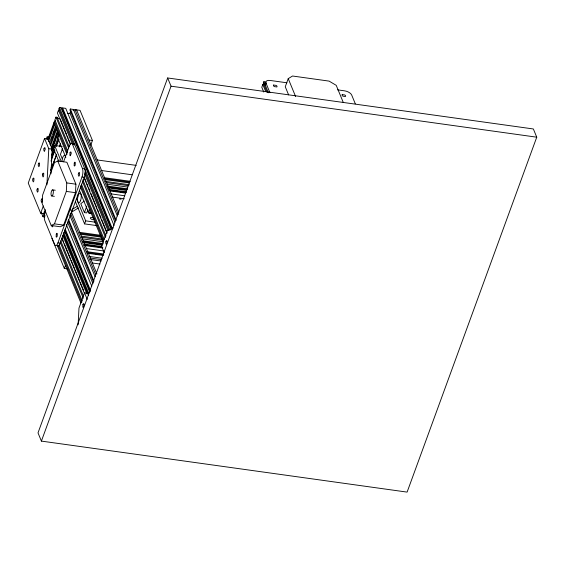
<?xml version="1.0" encoding="UTF-8"?>
<svg xmlns="http://www.w3.org/2000/svg" width="565" height="565" viewBox="0 0 565 565"><rect width="100%" height="100%" fill="white"/><g stroke="black" fill="none" stroke-linecap="round" stroke-linejoin="round"><path stroke-width="0.85" d="M46.916 184.797L48.781 148.715L44.55 138.439L47.976 138.919M50.935 173.836L52.213 149.195L47.128 136.864L48.844 137.104M51.21 225.499L54.473 223.853L66.324 191.408L66.769 182.912L57.729 160.99L54.466 162.635L42.615 195.08L42.177 203.577L51.21 225.499L60.349 226.777L63.619 225.131L75.47 192.679L75.908 184.183L66.875 162.261L57.729 160.99M78.118 324.79L78.987 308.073L84.545 292.861L87.971 293.341L88.641 294.972M44.55 138.439L28.25 183.06L40.673 213.203L44.105 213.683M46.224 139.343L47.128 136.864M47.651 139.809L54.41 121.298L55.511 120.479M69.142 146.54L57.079 117.28L55.942 117.117L54.918 119.907L67.652 150.791M111.814 229.235L62.228 108.939L61.027 107.703L59.459 107.484L58.951 108.883L59.579 110.436L58.442 110.274L57.418 113.064L70.484 144.76M48.336 139.936L54.289 123.636M57.079 117.28L56.712 118.29L60.137 118.77M48.428 141.695L54.678 124.583M49.501 142.761L55.455 126.461M62.228 108.939L62.602 107.922L65.745 108.36L113.989 225.407M51.556 138.976L52.446 136.532M53.336 134.089L54.826 130.014M50.052 144.548L56.302 127.436M50.631 145.502L56.585 129.201M51.111 148.2L57.362 131.087M51.796 148.327L57.75 132.026M52.552 147.543L55.525 139.393M51.592 150.897L58.139 132.973M62.207 146.554L54.628 145.495L53.52 148.538L58.802 161.364M58.704 134.343L57.595 137.387L65.851 157.423M51.592 155.184L59.035 134.809M51.613 157.96L54.586 149.817M56.076 145.742L58.456 139.223M50.998 161.096L54.869 150.502M56.359 146.427L59.035 139.089M117.343 215.915L73.457 109.441L70.314 109.003L69.947 110.013L115.507 220.555M114.864 222.13L69.975 113.212L70.809 110.931M51.027 168.158L52.51 164.083M50.709 170.475L56.662 154.174M59.339 146.844L60.533 143.581M50.716 170.672L56.366 155.184M59.643 146.222L60.236 144.598M73.457 109.441L73.09 110.45L75.032 109.659L80.032 110.352L92.455 140.494L90.697 145.304M62.517 148.701L60.441 154.379L62.277 158.829M58.59 161.505L59.191 159.874M40.673 213.203L43.307 205.999M44.706 216.96L42.989 216.727L45.567 209.679M63.577 161.802L69.297 146.144A6.173 2.189 -82.1 0 1 72.56 144.506L74.848 144.824A6.173 2.189 -82.1 0 0 73.895 143.785M45.221 212.059A6.173 2.189 -82.1 0 0 44.783 220.555L54.664 244.532A6.173 2.189 -82.1 0 0 57.927 242.886L82.003 176.979A6.173 2.189 -82.1 0 0 82.448 168.483L72.56 144.506M57.376 245.563A6.173 2.189 -82.1 0 0 60.215 243.204L84.291 177.297A6.173 2.189 -82.1 0 0 84.729 168.801L82.448 168.483M87.914 209.686L86.728 212.927L84.446 212.61L86.812 206.119M67.736 268.926L64.311 268.446L65.42 265.402M97.208 225.661L84.581 223.895L85.689 220.851L76.437 198.407M91.177 213.097L88.648 212.744L89.764 209.7M82.878 241.778L83.246 240.768L103.324 243.564M167.65 77.963L38.01 432.882L41.4 441.103L407.111 492.108L536.75 137.189L533.36 128.968L167.65 77.963L171.04 86.184L41.4 441.103M265.974 83.486L265.324 81.911L263.834 81.699L263.325 83.097L263.954 84.651L262.81 84.489L261.793 87.278L263.749 92.017M286.893 82.787L270.289 80.47A6.173 2.987 20.1 0 0 265.981 83.097L265.246 85.124A6.173 2.987 20.1 0 1 265.917 82.935M343.252 102.385L336.224 85.336L329.098 81.113L292.529 76.014L288.228 78.641L285.261 86.756L288.609 94.878M52.955 226.035L52.404 226.862L51.909 226.565L51.761 225.315M84.199 201.091L80.774 203.704L84.446 212.61M72.256 209.347L77.391 206.211M71.141 212.391L78.486 207.906M113.198 227.949L107.138 231.007L101.58 246.213L104.271 252.732M67.694 113.537L69.975 113.212M337.58 89.856L344.572 90.831A6.173 2.987 20.1 0 1 351.698 95.054L355.321 103.84M171.04 86.184L536.75 137.189M89.023 140.021L92.455 140.494M48.781 148.715L52.213 149.195M96.912 159.902L136.221 165.39M101.594 170.524L132.161 174.79M104.122 177.657L130.303 181.309M104.511 178.597L129.816 182.128M104.899 179.543L129.336 182.947M82.003 176.979L84.291 177.297M105.676 181.422L129.237 184.713M106.178 182.559L128.869 185.723M106.806 184.162L127.747 187.086M107.583 186.047L127.655 188.851M107.972 186.994L127.167 189.671M108.085 187.185L124.667 189.494M108.36 187.933L126.687 190.49M66.769 182.912L75.908 184.183M108.748 189.381L126.2 191.81M109.723 190.257L126.306 192.573M110.005 190.942L125.72 193.138M110.789 193.837L124.752 195.78M112.068 197.058L124.286 198.76M66.324 191.408L75.47 192.679M119.392 198.951L121.136 199.191M52.637 189.875A3.086 1.095 -82.1 0 1 52.891 194.635A3.086 1.095 -82.1 0 1 51.027 194.261A3.086 1.095 -82.1 0 1 52.637 189.875L55.257 190.236M51.733 195.977L54.353 196.345M69.968 209.933L72.249 210.251M91.304 213.563L89.016 213.245L87.794 210.279M85.689 220.851L94.948 222.144M54.473 223.853L63.619 225.131M79.792 232.377L100.732 235.294M80.181 233.317L101.121 236.241M80.569 234.256L101.509 237.18M81.346 236.142L102.286 239.066M81.847 237.279L102.788 240.203M82.476 238.882L103.416 241.806M83.634 241.707L102.837 244.384M83.754 241.905L101.206 244.334M84.023 242.653L102.35 245.21M84.418 244.094L101.87 246.531M84.524 244.857L102.851 247.413M84.806 245.542L102.258 247.979M57.927 242.886L60.215 243.204M86.452 248.551L103.911 250.987M86.862 251.651L103.444 253.968M88.076 252.696L103.791 254.886M87.469 253.254L103.134 255.437M89.962 256.531L102.18 258.24M90.322 258.05L101.672 259.632M90.683 259.568L101.163 261.023M92.187 262.972L100.033 264.067M288.228 78.641L295.594 96.502M265.981 83.097L269.936 92.688M263.834 81.699L268.396 92.766M263.325 83.097L267.231 92.582M262.81 84.489L265.748 91.601M76.6 109.878L118.812 212.292M75.032 109.659L118.247 214.509M70.314 109.003L116.213 220.35M62.602 107.922L112.181 228.218M61.027 107.703L110.945 228.811M59.459 107.484L110.048 230.216M58.951 108.883L73.351 143.828M85.082 172.276L108.868 229.983M58.442 110.274L72.172 143.602M84.573 173.674L108.021 230.569M60.476 119.582L66.508 134.216M67.179 135.84L68.181 138.277M68.852 139.901L70.194 143.157M84.595 178.102L86.268 182.17M86.939 183.795L87.949 186.231M88.613 187.855L89.955 191.111M90.958 193.548L96.989 208.174M97.66 209.806L98.663 212.242M99.334 213.867L101.015 217.935M101.679 219.559L107.039 232.561M83.888 177.276L107.004 233.359M82.878 179.861L105.994 235.944M55.942 117.117L68.669 148.002M82.405 181.33L105.521 237.413M81.388 184.119L104.165 239.391M54.41 121.298L67.475 153.002M80.88 185.511L103.656 240.782M53.901 122.697L66.967 154.393M80.371 186.909L103.148 242.18M79.397 190.292L88.648 212.744M77.2 195.024L77.808 196.507M54.628 145.495L61.239 161.534M75.329 201.451L84.581 223.895M71.465 212.172L96.926 273.94M70.561 213.577L95.69 274.541M69.657 214.982L95.118 276.758M68.527 219.425L93.988 281.193M68.16 220.435L93.621 282.21M67.517 222.01L92.978 283.785M66.303 224.475L91.763 286.25M65.166 228.91L90.626 290.685M64.798 229.927L90.259 291.702M64.601 231.134L89.729 292.091M63.704 232.54L88.825 293.496M63.188 233.931L88.317 294.895M63.492 234.673L87.61 293.193M62.68 235.33L86.805 293.849M62.037 238.133L63.711 242.201M64.382 243.826L70.413 258.452M71.084 260.077L74.432 268.206M75.103 269.83L79.46 280.402M80.131 282.027L83.479 290.156M84.545 292.861L87.229 299.379M61.663 238.119L84.446 293.383M60.653 240.704L83.436 295.975M60.18 242.173L83.295 298.256M59.163 244.963L82.278 301.046M44.247 211.402L44.918 213.033M58.322 245.542L81.77 302.437M43.738 212.8L45.08 216.049M57.143 245.309L80.922 303.017M41.316 212.652L42.989 216.727M51.888 238.303L64.311 268.446M94.087 219.312A1.978 0.953 20.1 0 1 91.445 219.22A1.978 0.953 20.1 0 1 90.753 217.539A1.978 0.953 20.1 0 1 93.635 218.217M93.924 218.507A1.978 0.953 20.1 0 1 94.108 218.796M62.03 161.209A4.937 1.752 -82.1 0 1 63.64 155.876A4.937 1.752 -82.1 0 1 65.597 157.07M62.39 150.078A1.978 0.953 20.1 0 1 62.425 149.082M32.918 178.886L32.629 180.355L33.271 181.909L33.822 181.082L33.964 178.363L33.469 178.06L32.918 178.886M38.469 163.68L38.187 165.15L38.823 166.696L39.373 165.87L39.515 163.151L39.02 162.854L38.469 163.68M44.028 148.468L43.738 149.937L44.381 151.484L45.221 149.188L45.073 147.938L44.578 147.642L44.028 148.468M37.149 189.162L36.866 190.631L37.502 192.185L38.053 191.358L38.194 188.639L37.7 188.336L37.149 189.162M42.707 173.956L42.417 175.425L43.06 176.972L43.611 176.146L43.752 173.427L43.258 173.13L42.707 173.956M41.386 199.438L41.104 200.907L41.739 202.461L42.58 200.165L42.431 198.915L41.937 198.612L41.386 199.438M70.039 152.727L69.898 155.446L70.392 155.742L71.225 153.447L71.084 152.197L70.59 151.9L70.039 152.727M56.288 234.122L56.147 236.841L56.634 237.138L57.185 236.311L57.326 233.592L56.839 233.296L56.288 234.122M74.276 163.003L74.135 165.722L74.622 166.018L75.173 165.192L75.315 162.473L74.827 162.176L74.276 163.003M78.507 173.278L78.224 174.747L78.86 176.294L79.411 175.468L79.552 172.749L79.058 172.452L78.507 173.278M82.928 304.429L82.787 307.148L83.281 307.452L84.114 305.156L83.973 303.906L83.479 303.603L82.928 304.429M105.966 241.361L105.676 242.83L106.319 244.377L107.159 242.081L107.011 240.831L106.517 240.535L105.966 241.361M273.651 85.054L273.432 85.753L274.286 86.6L276.871 86.961L277.09 86.261L276.236 85.414L273.651 85.054M342.221 94.616L342.002 95.316L342.856 96.163L345.448 96.523L345.66 95.824L344.805 94.977L342.221 94.616M80.534 200.702A4.937 1.752 -82.1 0 0 80.124 193.075A4.937 1.752 -82.1 0 0 77.56 200.102A4.937 1.752 -82.1 0 0 80.534 200.702"/></g></svg>
